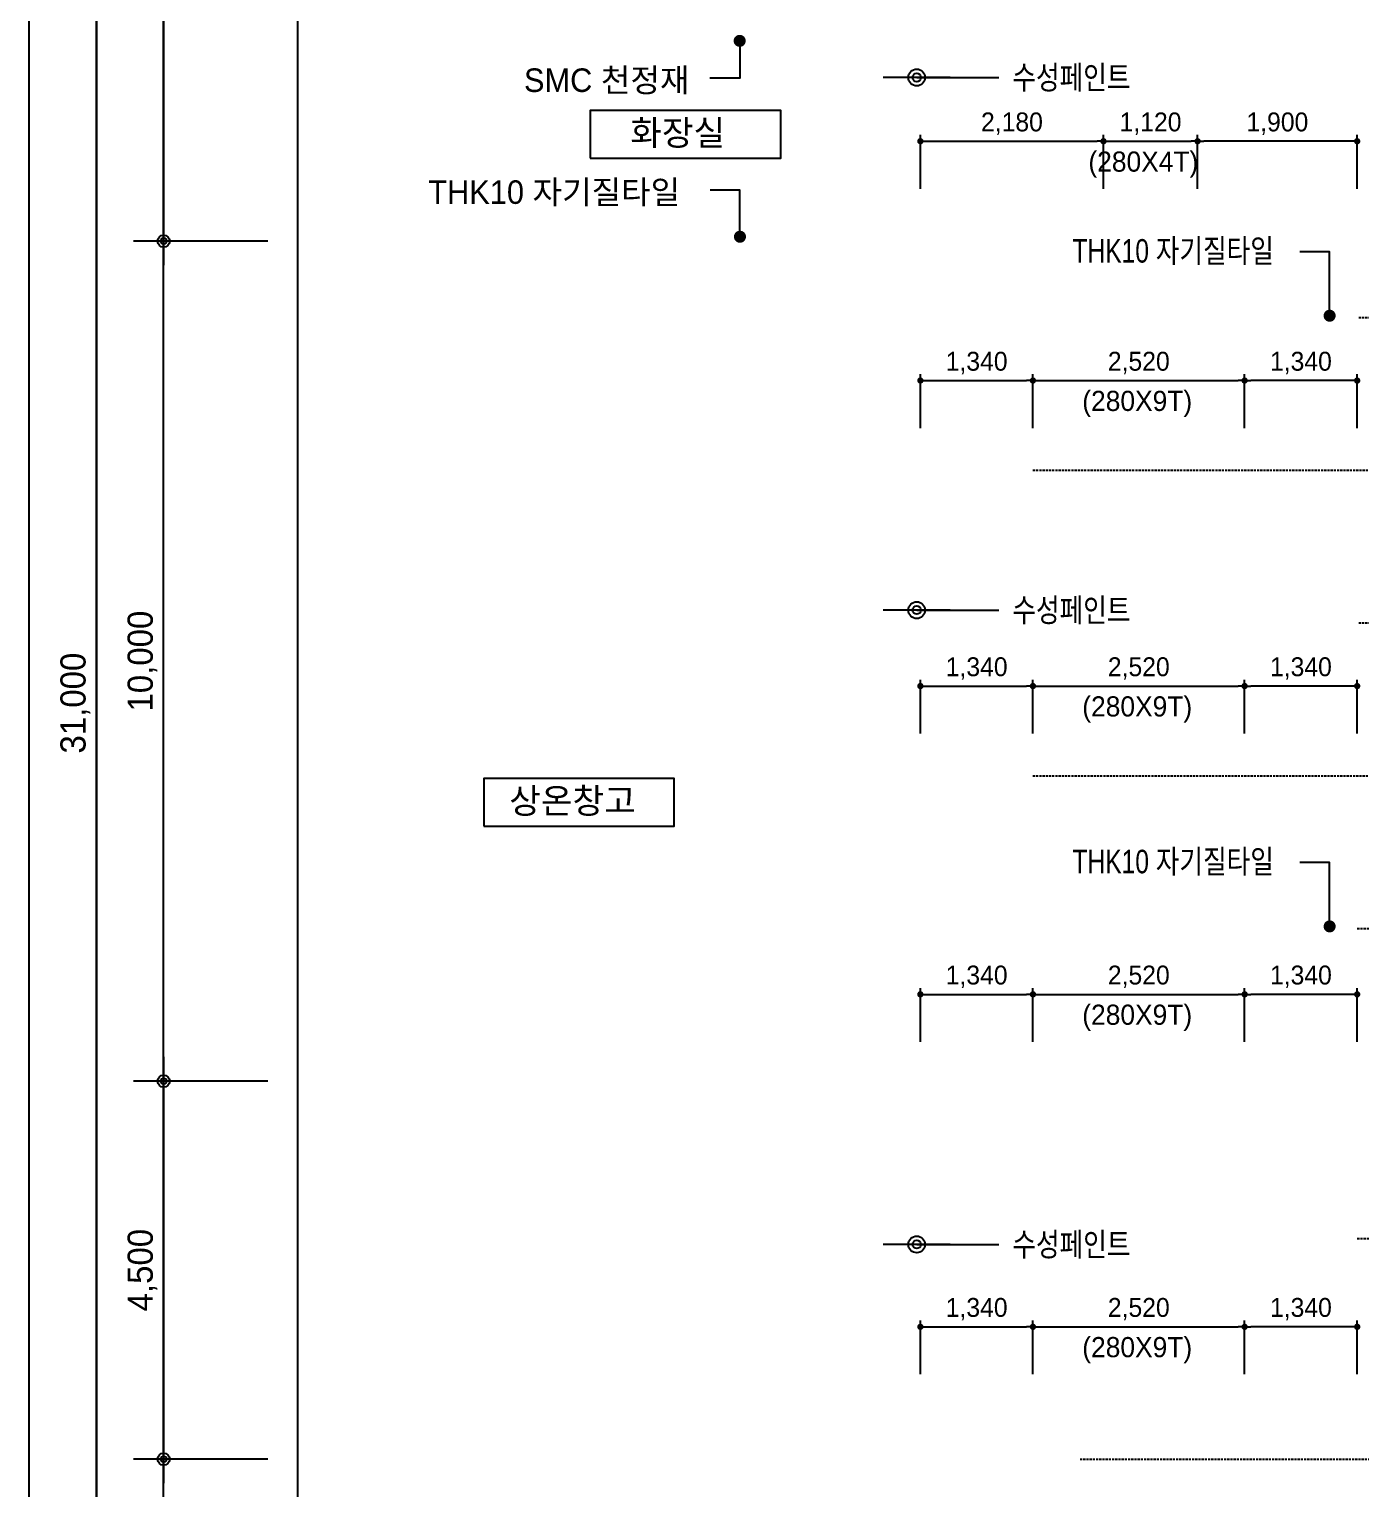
# Model space of a CAD drawing. Header units: millimetres. Extents: x 252711992 to 505989238, y 504776675 to 1009617600.
# Drawn here: x 253473934 to 253489786, y 504794701 to 504812077 of the extents above; entities that cross this region are included whole.
import ezdxf
from ezdxf.enums import TextEntityAlignment as Align

# ---------------------------------------------------------------- set-up
doc = ezdxf.new("R2010")
doc.units = ezdxf.units.MM
doc.linetypes.add('DASHEDX2', pattern=[38.1, 25.4, -12.7])
for name, color, linetype in [('$ZCDB_AUDIT_GENERATED_600D18', 7, 'Continuous'), ('0KD DIM', 7, 'Continuous'), ('4A.TEC TEXT', 7, 'Continuous'), ('TEX', 3, 'Continuous'), ('TEXT', 7, 'Continuous'), ('㈜SE&C TEXT', 7, 'Continuous')]:
    doc.layers.add(name, color=color, linetype=linetype)
doc.layers.add('DEFPOINT', color=135, linetype='Continuous', plot=False)
doc.styles.add('나눔고딕', font='')
doc.styles.add('돋움', font='')
doc.styles.add('돋음체', font='')
doc.styles.get('나눔고딕').set_extended_font_data('Dotum')
doc.styles.get('돋움').set_extended_font_data('Dotum')
doc.styles.get('돋음체').set_extended_font_data('Dotum')
doc.dimstyles.new('DIM_600(외부치수)', dxfattribs={"dimscale": 400, "dimtxt": 3.3, "dimasz": 1, "dimexe": 2, "dimexo": 2, "dimgap": 1, "dimtad": 1, "dimdec": 0, "dimdsep": 46, "dimlunit": 6, "dimtxsty": '나눔고딕', "dimblk1": 'DIMDOT', "dimblk2": 'DIMDOT', "dimsah": 1, "dimcen": 2.5, "dimdle": 1.5, "dimclrd": 8, "dimclre": 8, "dimclrt": 3, "dimadec": 0, "dimazin": 0, "dimtfac": 1, "dimtdec": 0, "dimtix": 1, "dimtmove": 2, "dimatfit": 3, "dimldrblk": 'DIMDOT', "dimfxl": 1, "dimtvp": 1, "dimtolj": 1, "dimtzin": 0, "dimarcsym": 0})
doc.dimstyles.new('DIM_80(외부치수)', dxfattribs={"dimscale": 40, "dimtxt": 3.3, "dimasz": 1, "dimexe": 2, "dimexo": 2, "dimgap": 1, "dimtad": 1, "dimdec": 0, "dimdsep": 46, "dimlunit": 6, "dimtxsty": '돋움', "dimblk1": 'DIMDOT', "dimblk2": 'DIMDOT', "dimsah": 1, "dimcen": 2.5, "dimdle": 1.5, "dimclrd": 1, "dimclre": 7, "dimclrt": 2, "dimadec": 0, "dimazin": 0, "dimtfac": 1, "dimtdec": 0, "dimtix": 1, "dimtmove": 2, "dimatfit": 3, "dimldrblk": 'DIMDOT', "dimfxl": 1, "dimtvp": 1, "dimtolj": 1, "dimtzin": 0, "dimarcsym": 0})
doc.dimstyles.new('KD DIM 1', dxfattribs={"dimscale": 50, "dimtxt": 3, "dimasz": 1, "dimexe": 1, "dimexo": 1, "dimgap": 1, "dimtad": 1, "dimdec": 0, "dimzin": 0, "dimdsep": 46, "dimlunit": 6, "dimtxsty": '돋음체', "dimblk": 'DOT', "dimcen": 3, "dimdle": 1, "dimclrd": 256, "dimclre": 256, "dimclrt": 3, "dimazin": 0, "dimtfac": 1, "dimtdec": 0, "dimtix": 1, "dimtmove": 2, "dimatfit": 3, "dimldrblk": 'OBLIQUE', "dimfxl": 1, "dimtvp": 0.8333, "dimtolj": 1, "dimtzin": 0, "dimarcsym": 0})

# ---------------------------------------------------------------- blocks, each defined once
blk = doc.blocks.new('DIMDOT')
at = {"color": 0}
blk.add_line((-2, 0), (2, 0), dxfattribs=at)
for radius in [0.5, 0.25]:
    blk.add_circle((0, 0), radius, dxfattribs=at)
blk = doc.blocks.new('*D402')
at = {"layer": '$ZCDB_AUDIT_GENERATED_600D18', "color": 8, "lineweight": -2, "transparency": 16777216}
for p, q in [((253476774, 504819554), (253474374, 504819554)), ((253474734, 504819410), (253474734, 504788698)), ((253476774, 504788554), (253474374, 504788554))]:
    blk.add_line(p, q, dxfattribs=at)
at = {"layer": 'Defpoints', "color": 0, "transparency": 16777216}
for p in [(253477134, 504819554, -43462), (253474734, 504788554), (253477134, 504788554, 8378)]:
    blk.add_point(p, dxfattribs=at)
at = {"layer": '$ZCDB_AUDIT_GENERATED_600D18', "color": 8, "lineweight": -2, "transparency": 16777216, "xscale": 144, "yscale": 144, "zscale": 144}
for p, rotation in [((253474734, 504819554), 90), ((253474734, 504788554), 270)]:
    blk.add_blockref('DIMDOT', p, dxfattribs=dict(at, rotation=rotation))
at = {"layer": '$ZCDB_AUDIT_GENERATED_600D18', "color": 3, "transparency": 16777216, "insert": (253474483, 504804054), "char_height": 300, "attachment_point": 5, "rotation": 90, "style": '나눔고딕'}
blk.add_mtext('\\A1;31,000', dxfattribs=at)
blk = doc.blocks.new('*D405')
at = {"layer": '$ZCDB_AUDIT_GENERATED_600D18', "color": 8, "lineweight": -2, "transparency": 16777216}
for p, q in [((253476774, 504795054), (253475174, 504795054)), ((253475534, 504789698), (253475534, 504794910)), ((253476774, 504789554), (253475174, 504789554))]:
    blk.add_line(p, q, dxfattribs=at)
at = {"layer": 'Defpoints', "color": 0, "transparency": 16777216}
for p in [(253475534, 504795054), (253477134, 504795054, -5084), (253477134, 504789554, -14281)]:
    blk.add_point(p, dxfattribs=at)
at = {"layer": '$ZCDB_AUDIT_GENERATED_600D18', "color": 8, "lineweight": -2, "transparency": 16777216, "xscale": 144, "yscale": 144, "zscale": 144}
for p, rotation in [((253475534, 504795054), 90), ((253475534, 504789554), 270)]:
    blk.add_blockref('DIMDOT', p, dxfattribs=dict(at, rotation=rotation))
at = {"layer": '$ZCDB_AUDIT_GENERATED_600D18', "color": 3, "transparency": 16777216, "insert": (253475283, 504792304), "char_height": 300, "attachment_point": 5, "rotation": 90, "style": '나눔고딕'}
blk.add_mtext('\\A1;5,500', dxfattribs=at)
blk = doc.blocks.new('*D406')
at = {"layer": '$ZCDB_AUDIT_GENERATED_600D18', "color": 8, "lineweight": -2, "transparency": 16777216}
for p, q in [((253476774, 504799554), (253475174, 504799554)), ((253475534, 504799410), (253475534, 504795198)), ((253476774, 504795054), (253475174, 504795054))]:
    blk.add_line(p, q, dxfattribs=at)
at = {"layer": 'Defpoints', "color": 0, "transparency": 16777216}
for p in [(253477134, 504799554, -12609), (253475534, 504795054), (253477134, 504795054, -5084)]:
    blk.add_point(p, dxfattribs=at)
at = {"layer": '$ZCDB_AUDIT_GENERATED_600D18', "color": 8, "lineweight": -2, "transparency": 16777216, "xscale": 144, "yscale": 144, "zscale": 144}
for p, rotation in [((253475534, 504799554), 90), ((253475534, 504795054), 270)]:
    blk.add_blockref('DIMDOT', p, dxfattribs=dict(at, rotation=rotation))
at = {"layer": '$ZCDB_AUDIT_GENERATED_600D18', "color": 3, "transparency": 16777216, "insert": (253475283, 504797304), "char_height": 300, "attachment_point": 5, "rotation": 90, "style": '나눔고딕'}
blk.add_mtext('\\A1;4,500', dxfattribs=at)
blk = doc.blocks.new('*D407')
at = {"layer": '$ZCDB_AUDIT_GENERATED_600D18', "color": 8, "lineweight": -2, "transparency": 16777216}
for p, q in [((253476774, 504809554), (253475174, 504809554)), ((253475534, 504799698), (253475534, 504809410)), ((253476774, 504799554), (253475174, 504799554))]:
    blk.add_line(p, q, dxfattribs=at)
at = {"layer": 'Defpoints', "color": 0, "transparency": 16777216}
for p in [(253475534, 504809554), (253477134, 504809554, 4114), (253477134, 504799554, -12609)]:
    blk.add_point(p, dxfattribs=at)
at = {"layer": '$ZCDB_AUDIT_GENERATED_600D18', "color": 8, "lineweight": -2, "transparency": 16777216, "xscale": 144, "yscale": 144, "zscale": 144}
for p, rotation in [((253475534, 504809554), 90), ((253475534, 504799554), 270)]:
    blk.add_blockref('DIMDOT', p, dxfattribs=dict(at, rotation=rotation))
at = {"layer": '$ZCDB_AUDIT_GENERATED_600D18', "color": 3, "transparency": 16777216, "insert": (253475283, 504804554), "char_height": 300, "attachment_point": 5, "rotation": 90, "style": '나눔고딕'}
blk.add_mtext('\\A1;10,000', dxfattribs=at)
blk = doc.blocks.new('*D408')
at = {"layer": '$ZCDB_AUDIT_GENERATED_600D18', "color": 8, "lineweight": -2, "transparency": 16777216}
for p, q in [((253476774, 504819554), (253475174, 504819554)), ((253475534, 504819410), (253475534, 504809698)), ((253476774, 504809554), (253475174, 504809554))]:
    blk.add_line(p, q, dxfattribs=at)
at = {"layer": 'Defpoints', "color": 0, "transparency": 16777216}
for p in [(253477134, 504819554, -12609), (253475534, 504809554), (253477134, 504809554, 4114)]:
    blk.add_point(p, dxfattribs=at)
at = {"layer": '$ZCDB_AUDIT_GENERATED_600D18', "color": 8, "lineweight": -2, "transparency": 16777216, "xscale": 144, "yscale": 144, "zscale": 144}
for p, rotation in [((253475534, 504819554), 90), ((253475534, 504809554), 270)]:
    blk.add_blockref('DIMDOT', p, dxfattribs=dict(at, rotation=rotation))
at = {"layer": '$ZCDB_AUDIT_GENERATED_600D18', "color": 3, "transparency": 16777216, "insert": (253475283, 504814554), "char_height": 300, "attachment_point": 5, "rotation": 90, "style": '나눔고딕'}
blk.add_mtext('\\A1;10,000', dxfattribs=at)
blk = doc.blocks.new('_Dot')
at = {"color": 0, "linetype": 'ByBlock', "lineweight": -2}
blk.add_line((-0.5, 0), (-1, 0), dxfattribs=at)
at = {"color": 0, "linetype": 'ByBlock', "const_width": 0.5}
blk.add_lwpolyline([(-0.25, 0, 1), (0.25, 0, 1)], format="xyb", close=True, dxfattribs=at)
blk = doc.blocks.new('*D1140')
at = {"layer": '0KD DIM', "lineweight": -2, "transparency": 16777216}
for p, q in [((253486723, 504810177), (253486723, 504810818)), ((253486798, 504810743), (253487768, 504810743)), ((253487843, 504810177), (253487843, 504810818))]:
    blk.add_line(p, q, dxfattribs=at)
at = {"layer": 'Defpoints', "color": 0, "transparency": 16777216}
for p in [(253487843, 504810743), (253486723, 504810102), (253487843, 504810102)]:
    blk.add_point(p, dxfattribs=at)
at = {"layer": '0KD DIM', "lineweight": -2, "transparency": 16777216, "xscale": 75, "yscale": 75, "zscale": 75, "rotation": 180}
blk.add_blockref('_Dot', (253486723, 504810743), dxfattribs=at)
at = {"layer": '0KD DIM', "lineweight": -2, "transparency": 16777216, "xscale": 75, "yscale": 75, "zscale": 75}
blk.add_blockref('_Dot', (253487843, 504810743), dxfattribs=at)
at = {"layer": '0KD DIM', "color": 3, "transparency": 16777216, "insert": (253487283, 504810952), "char_height": 225, "attachment_point": 5, "style": '돋음체'}
blk.add_mtext('\\A1;1,120', dxfattribs=at)
blk = doc.blocks.new('_OBLIQUE')
at = {"color": 0, "linetype": 'ByBlock'}
blk.add_line((-0.5, -0.5), (0.5, 0.5), dxfattribs=at)
blk = doc.blocks.new('*D1141')
at = {"layer": '0KD DIM', "lineweight": -2, "transparency": 16777216}
for p, q in [((253487843, 504810177), (253487843, 504810818)), ((253489668, 504810743), (253487918, 504810743)), ((253489743, 504810177), (253489743, 504810818))]:
    blk.add_line(p, q, dxfattribs=at)
at = {"layer": 'Defpoints', "color": 0, "transparency": 16777216}
for p in [(253487843, 504810743), (253487843, 504810102), (253489743, 504810102)]:
    blk.add_point(p, dxfattribs=at)
at = {"layer": '0KD DIM', "lineweight": -2, "transparency": 16777216, "xscale": 75, "yscale": 75, "zscale": 75, "rotation": 180}
blk.add_blockref('_Dot', (253487843, 504810743), dxfattribs=at)
at = {"layer": '0KD DIM', "lineweight": -2, "transparency": 16777216, "xscale": 75, "yscale": 75, "zscale": 75}
blk.add_blockref('_Dot', (253489743, 504810743), dxfattribs=at)
at = {"layer": '0KD DIM', "color": 3, "transparency": 16777216, "insert": (253488793, 504810952), "char_height": 225, "attachment_point": 5, "style": '돋음체'}
blk.add_mtext('\\A1;1,900', dxfattribs=at)
blk = doc.blocks.new('*D1142')
at = {"layer": '0KD DIM', "lineweight": -2, "transparency": 16777216}
for p, q in [((253484543, 504810177), (253484543, 504810818)), ((253484618, 504810743), (253486648, 504810743)), ((253486723, 504810177), (253486723, 504810818))]:
    blk.add_line(p, q, dxfattribs=at)
at = {"layer": 'Defpoints', "color": 0, "transparency": 16777216}
for p in [(253486723, 504810743), (253484543, 504810102, -8562), (253486723, 504810102, 0)]:
    blk.add_point(p, dxfattribs=at)
at = {"layer": '0KD DIM', "lineweight": -2, "transparency": 16777216, "xscale": 75, "yscale": 75, "zscale": 75, "rotation": 180}
blk.add_blockref('_Dot', (253484543, 504810743), dxfattribs=at)
at = {"layer": '0KD DIM', "lineweight": -2, "transparency": 16777216, "xscale": 75, "yscale": 75, "zscale": 75}
blk.add_blockref('_Dot', (253486723, 504810743), dxfattribs=at)
at = {"layer": '0KD DIM', "color": 3, "transparency": 16777216, "insert": (253485633, 504810952), "char_height": 225, "attachment_point": 5, "style": '돋음체'}
blk.add_mtext('\\A1;2,180', dxfattribs=at)
blk = doc.blocks.new('*D1143')
at = {"layer": '0KD DIM', "lineweight": -2, "transparency": 16777216}
for p, q in [((253485883, 504807328), (253485883, 504807969)), ((253488403, 504807328), (253488403, 504807969)), ((253485958, 504807894), (253488328, 504807894))]:
    blk.add_line(p, q, dxfattribs=at)
at = {"layer": 'Defpoints', "color": 0, "transparency": 16777216}
for p in [(253488403, 504807894), (253485883, 504807253), (253488403, 504807253)]:
    blk.add_point(p, dxfattribs=at)
at = {"layer": '0KD DIM', "lineweight": -2, "transparency": 16777216, "xscale": 75, "yscale": 75, "zscale": 75, "rotation": 180}
blk.add_blockref('_Dot', (253485883, 504807894), dxfattribs=at)
at = {"layer": '0KD DIM', "lineweight": -2, "transparency": 16777216, "xscale": 75, "yscale": 75, "zscale": 75}
blk.add_blockref('_Dot', (253488403, 504807894), dxfattribs=at)
at = {"layer": '0KD DIM', "color": 3, "transparency": 16777216, "insert": (253487143, 504808103), "char_height": 225, "attachment_point": 5, "style": '돋음체'}
blk.add_mtext('\\A1;2,520', dxfattribs=at)
blk = doc.blocks.new('*D1144')
at = {"layer": '0KD DIM', "lineweight": -2, "transparency": 16777216}
for p, q in [((253488403, 504807328), (253488403, 504807969)), ((253489743, 504807328), (253489743, 504807969)), ((253489668, 504807894), (253488478, 504807894))]:
    blk.add_line(p, q, dxfattribs=at)
at = {"layer": 'Defpoints', "color": 0, "transparency": 16777216}
for p in [(253488403, 504807894), (253488403, 504807253), (253489743, 504807253)]:
    blk.add_point(p, dxfattribs=at)
at = {"layer": '0KD DIM', "lineweight": -2, "transparency": 16777216, "xscale": 75, "yscale": 75, "zscale": 75, "rotation": 180}
blk.add_blockref('_Dot', (253488403, 504807894), dxfattribs=at)
at = {"layer": '0KD DIM', "lineweight": -2, "transparency": 16777216, "xscale": 75, "yscale": 75, "zscale": 75}
blk.add_blockref('_Dot', (253489743, 504807894), dxfattribs=at)
at = {"layer": '0KD DIM', "color": 3, "transparency": 16777216, "insert": (253489073, 504808103), "char_height": 225, "attachment_point": 5, "style": '돋음체'}
blk.add_mtext('\\A1;1,340', dxfattribs=at)
blk = doc.blocks.new('*D1145')
at = {"layer": '0KD DIM', "lineweight": -2, "transparency": 16777216}
for p, q in [((253484543, 504807328), (253484543, 504807969)), ((253485883, 504807328), (253485883, 504807969)), ((253484618, 504807894), (253485808, 504807894))]:
    blk.add_line(p, q, dxfattribs=at)
at = {"layer": 'Defpoints', "color": 0, "transparency": 16777216}
for p in [(253485883, 504807894), (253484543, 504807253, -8562), (253485883, 504807253, -3299)]:
    blk.add_point(p, dxfattribs=at)
at = {"layer": '0KD DIM', "lineweight": -2, "transparency": 16777216, "xscale": 75, "yscale": 75, "zscale": 75, "rotation": 180}
blk.add_blockref('_Dot', (253484543, 504807894), dxfattribs=at)
at = {"layer": '0KD DIM', "lineweight": -2, "transparency": 16777216, "xscale": 75, "yscale": 75, "zscale": 75}
blk.add_blockref('_Dot', (253485883, 504807894), dxfattribs=at)
at = {"layer": '0KD DIM', "color": 3, "transparency": 16777216, "insert": (253485213, 504808103), "char_height": 225, "attachment_point": 5, "style": '돋음체'}
blk.add_mtext('\\A1;1,340', dxfattribs=at)
blk = doc.blocks.new('*D1146')
at = {"layer": '0KD DIM', "lineweight": -2, "transparency": 16777216}
for p, q in [((253485883, 504803691), (253485883, 504804332)), ((253488403, 504803691), (253488403, 504804332)), ((253485958, 504804257), (253488328, 504804257))]:
    blk.add_line(p, q, dxfattribs=at)
at = {"layer": 'Defpoints', "color": 0, "transparency": 16777216}
for p in [(253488403, 504804257), (253485883, 504803616), (253488403, 504803616)]:
    blk.add_point(p, dxfattribs=at)
at = {"layer": '0KD DIM', "lineweight": -2, "transparency": 16777216, "xscale": 75, "yscale": 75, "zscale": 75, "rotation": 180}
blk.add_blockref('_Dot', (253485883, 504804257), dxfattribs=at)
at = {"layer": '0KD DIM', "lineweight": -2, "transparency": 16777216, "xscale": 75, "yscale": 75, "zscale": 75}
blk.add_blockref('_Dot', (253488403, 504804257), dxfattribs=at)
at = {"layer": '0KD DIM', "color": 3, "transparency": 16777216, "insert": (253487143, 504804466), "char_height": 225, "attachment_point": 5, "style": '돋음체'}
blk.add_mtext('\\A1;2,520', dxfattribs=at)
blk = doc.blocks.new('*D1147')
at = {"layer": '0KD DIM', "lineweight": -2, "transparency": 16777216}
for p, q in [((253488403, 504803691), (253488403, 504804332)), ((253489743, 504803691), (253489743, 504804332)), ((253489668, 504804257), (253488478, 504804257))]:
    blk.add_line(p, q, dxfattribs=at)
at = {"layer": 'Defpoints', "color": 0, "transparency": 16777216}
for p in [(253488403, 504804257), (253488403, 504803616), (253489743, 504803616)]:
    blk.add_point(p, dxfattribs=at)
at = {"layer": '0KD DIM', "lineweight": -2, "transparency": 16777216, "xscale": 75, "yscale": 75, "zscale": 75, "rotation": 180}
blk.add_blockref('_Dot', (253488403, 504804257), dxfattribs=at)
at = {"layer": '0KD DIM', "lineweight": -2, "transparency": 16777216, "xscale": 75, "yscale": 75, "zscale": 75}
blk.add_blockref('_Dot', (253489743, 504804257), dxfattribs=at)
at = {"layer": '0KD DIM', "color": 3, "transparency": 16777216, "insert": (253489073, 504804466), "char_height": 225, "attachment_point": 5, "style": '돋음체'}
blk.add_mtext('\\A1;1,340', dxfattribs=at)
blk = doc.blocks.new('*D1148')
at = {"layer": '0KD DIM', "lineweight": -2, "transparency": 16777216}
for p, q in [((253484543, 504803691), (253484543, 504804332)), ((253485883, 504803691), (253485883, 504804332)), ((253484618, 504804257), (253485808, 504804257))]:
    blk.add_line(p, q, dxfattribs=at)
at = {"layer": 'Defpoints', "color": 0, "transparency": 16777216}
for p in [(253485883, 504804257), (253484543, 504803616, -8562), (253485883, 504803616, -3299)]:
    blk.add_point(p, dxfattribs=at)
at = {"layer": '0KD DIM', "lineweight": -2, "transparency": 16777216, "xscale": 75, "yscale": 75, "zscale": 75, "rotation": 180}
blk.add_blockref('_Dot', (253484543, 504804257), dxfattribs=at)
at = {"layer": '0KD DIM', "lineweight": -2, "transparency": 16777216, "xscale": 75, "yscale": 75, "zscale": 75}
blk.add_blockref('_Dot', (253485883, 504804257), dxfattribs=at)
at = {"layer": '0KD DIM', "color": 3, "transparency": 16777216, "insert": (253485213, 504804466), "char_height": 225, "attachment_point": 5, "style": '돋음체'}
blk.add_mtext('\\A1;1,340', dxfattribs=at)
blk = doc.blocks.new('*D1149')
at = {"layer": '0KD DIM', "lineweight": -2, "transparency": 16777216}
for p, q in [((253485883, 504800021), (253485883, 504800662)), ((253488403, 504800021), (253488403, 504800662)), ((253485958, 504800587), (253488328, 504800587))]:
    blk.add_line(p, q, dxfattribs=at)
at = {"layer": 'Defpoints', "color": 0, "transparency": 16777216}
for p in [(253488403, 504800587), (253485883, 504799946), (253488403, 504799946)]:
    blk.add_point(p, dxfattribs=at)
at = {"layer": '0KD DIM', "lineweight": -2, "transparency": 16777216, "xscale": 75, "yscale": 75, "zscale": 75, "rotation": 180}
blk.add_blockref('_Dot', (253485883, 504800587), dxfattribs=at)
at = {"layer": '0KD DIM', "lineweight": -2, "transparency": 16777216, "xscale": 75, "yscale": 75, "zscale": 75}
blk.add_blockref('_Dot', (253488403, 504800587), dxfattribs=at)
at = {"layer": '0KD DIM', "color": 3, "transparency": 16777216, "insert": (253487143, 504800796), "char_height": 225, "attachment_point": 5, "style": '돋음체'}
blk.add_mtext('\\A1;2,520', dxfattribs=at)
blk = doc.blocks.new('*D1150')
at = {"layer": '0KD DIM', "lineweight": -2, "transparency": 16777216}
for p, q in [((253488403, 504800021), (253488403, 504800662)), ((253489743, 504800021), (253489743, 504800662)), ((253489668, 504800587), (253488478, 504800587))]:
    blk.add_line(p, q, dxfattribs=at)
at = {"layer": 'Defpoints', "color": 0, "transparency": 16777216}
for p in [(253488403, 504800587), (253488403, 504799946), (253489743, 504799946)]:
    blk.add_point(p, dxfattribs=at)
at = {"layer": '0KD DIM', "lineweight": -2, "transparency": 16777216, "xscale": 75, "yscale": 75, "zscale": 75, "rotation": 180}
blk.add_blockref('_Dot', (253488403, 504800587), dxfattribs=at)
at = {"layer": '0KD DIM', "lineweight": -2, "transparency": 16777216, "xscale": 75, "yscale": 75, "zscale": 75}
blk.add_blockref('_Dot', (253489743, 504800587), dxfattribs=at)
at = {"layer": '0KD DIM', "color": 3, "transparency": 16777216, "insert": (253489073, 504800796), "char_height": 225, "attachment_point": 5, "style": '돋음체'}
blk.add_mtext('\\A1;1,340', dxfattribs=at)
blk = doc.blocks.new('*D1151')
at = {"layer": '0KD DIM', "lineweight": -2, "transparency": 16777216}
for p, q in [((253484543, 504800021), (253484543, 504800662)), ((253485883, 504800021), (253485883, 504800662)), ((253484618, 504800587), (253485808, 504800587))]:
    blk.add_line(p, q, dxfattribs=at)
at = {"layer": 'Defpoints', "color": 0, "transparency": 16777216}
for p in [(253485883, 504800587), (253484543, 504799946, -8562), (253485883, 504799946, -3299)]:
    blk.add_point(p, dxfattribs=at)
at = {"layer": '0KD DIM', "lineweight": -2, "transparency": 16777216, "xscale": 75, "yscale": 75, "zscale": 75, "rotation": 180}
blk.add_blockref('_Dot', (253484543, 504800587), dxfattribs=at)
at = {"layer": '0KD DIM', "lineweight": -2, "transparency": 16777216, "xscale": 75, "yscale": 75, "zscale": 75}
blk.add_blockref('_Dot', (253485883, 504800587), dxfattribs=at)
at = {"layer": '0KD DIM', "color": 3, "transparency": 16777216, "insert": (253485213, 504800796), "char_height": 225, "attachment_point": 5, "style": '돋음체'}
blk.add_mtext('\\A1;1,340', dxfattribs=at)
blk = doc.blocks.new('*D1152')
at = {"layer": '0KD DIM', "lineweight": -2, "transparency": 16777216}
for p, q in [((253485883, 504796064), (253485883, 504796704)), ((253488403, 504796064), (253488403, 504796704)), ((253485958, 504796629), (253488328, 504796629))]:
    blk.add_line(p, q, dxfattribs=at)
at = {"layer": 'Defpoints', "color": 0, "transparency": 16777216}
for p in [(253488403, 504796629), (253485883, 504795989), (253488403, 504795989)]:
    blk.add_point(p, dxfattribs=at)
at = {"layer": '0KD DIM', "lineweight": -2, "transparency": 16777216, "xscale": 75, "yscale": 75, "zscale": 75, "rotation": 180}
blk.add_blockref('_Dot', (253485883, 504796629), dxfattribs=at)
at = {"layer": '0KD DIM', "lineweight": -2, "transparency": 16777216, "xscale": 75, "yscale": 75, "zscale": 75}
blk.add_blockref('_Dot', (253488403, 504796629), dxfattribs=at)
at = {"layer": '0KD DIM', "color": 3, "transparency": 16777216, "insert": (253487143, 504796839), "char_height": 225, "attachment_point": 5, "style": '돋음체'}
blk.add_mtext('\\A1;2,520', dxfattribs=at)
blk = doc.blocks.new('*D1153')
at = {"layer": '0KD DIM', "lineweight": -2, "transparency": 16777216}
for p, q in [((253488403, 504796064), (253488403, 504796704)), ((253489743, 504796064), (253489743, 504796704)), ((253489668, 504796629), (253488478, 504796629))]:
    blk.add_line(p, q, dxfattribs=at)
at = {"layer": 'Defpoints', "color": 0, "transparency": 16777216}
for p in [(253488403, 504796629), (253488403, 504795989), (253489743, 504795989)]:
    blk.add_point(p, dxfattribs=at)
at = {"layer": '0KD DIM', "lineweight": -2, "transparency": 16777216, "xscale": 75, "yscale": 75, "zscale": 75, "rotation": 180}
blk.add_blockref('_Dot', (253488403, 504796629), dxfattribs=at)
at = {"layer": '0KD DIM', "lineweight": -2, "transparency": 16777216, "xscale": 75, "yscale": 75, "zscale": 75}
blk.add_blockref('_Dot', (253489743, 504796629), dxfattribs=at)
at = {"layer": '0KD DIM', "color": 3, "transparency": 16777216, "insert": (253489073, 504796839), "char_height": 225, "attachment_point": 5, "style": '돋음체'}
blk.add_mtext('\\A1;1,340', dxfattribs=at)
blk = doc.blocks.new('*D1154')
at = {"layer": '0KD DIM', "lineweight": -2, "transparency": 16777216}
for p, q in [((253484543, 504796064), (253484543, 504796704)), ((253485883, 504796064), (253485883, 504796704)), ((253484618, 504796629), (253485808, 504796629))]:
    blk.add_line(p, q, dxfattribs=at)
at = {"layer": 'Defpoints', "color": 0, "transparency": 16777216}
for p in [(253485883, 504796629), (253484543, 504795989, -8562), (253485883, 504795989, -3299)]:
    blk.add_point(p, dxfattribs=at)
at = {"layer": '0KD DIM', "lineweight": -2, "transparency": 16777216, "xscale": 75, "yscale": 75, "zscale": 75, "rotation": 180}
blk.add_blockref('_Dot', (253484543, 504796629), dxfattribs=at)
at = {"layer": '0KD DIM', "lineweight": -2, "transparency": 16777216, "xscale": 75, "yscale": 75, "zscale": 75}
blk.add_blockref('_Dot', (253485883, 504796629), dxfattribs=at)
at = {"layer": '0KD DIM', "color": 3, "transparency": 16777216, "insert": (253485213, 504796839), "char_height": 225, "attachment_point": 5, "style": '돋음체'}
blk.add_mtext('\\A1;1,340', dxfattribs=at)

msp = doc.modelspace()

# ---------------------------------------------------------------- linework, layer by layer
at = {"layer": 'DEFPOINT'}
for points in [[(253473933.68, 504776996.25), (253473933.68, 504828017.81), (253502587.24, 504828017.81), (253502587.24, 504776996.25)], [(253474733.68, 504776996.25), (253474733.68, 504827217.81), (253501787.24, 504827217.81), (253501787.24, 504776996.25)], [(253475533.68, 504776996.25), (253475533.68, 504826417.81), (253500987.24, 504826417.81), (253500987.24, 504776996.25)]]:
    msp.add_lwpolyline(points, dxfattribs=at)
msp.add_lwpolyline([(253477133.68, 504824817.81), (253499387.24, 504824817.81), (253499387.24, 504776996.25), (253477133.68, 504776996.25)], close=True, dxfattribs=at)
at = {"layer": 'TEX', "color": 1}
for points, elevation in [([(253482391.93, 504811938.01), (253482391.93, 504811493.79), (253482036.13, 504811493.79)], 2940.29), ([(253482395.02, 504809605.91), (253482395.02, 504810161.41), (253482039.22, 504810161.41)], 2940.29), ([(253489415.11, 504808665.71), (253489415.11, 504809427.02), (253489059.3, 504809427.02)], 10757.34), ([(253489415.11, 504801395.67), (253489415.11, 504802156.99), (253489059.3, 504802156.99)], 10757.34)]:
    msp.add_lwpolyline(points, dxfattribs=dict(at, elevation=elevation))
at = {"layer": 'TEXT', "color": 251, "linetype": 'DASHEDX2'}
for p, q in [((253489763.38, 504808644.87, 10756.89), (253499387.24, 504808644.87, 10756.89)), ((253485883.38, 504806826.69, 10756.89), (253499387.24, 504806826.69, 10756.89)), ((253489763.38, 504805008.5, 10756.89), (253499387.24, 504805008.5, 10756.89)), ((253485883.38, 504803190.32, 10756.89), (253499387.24, 504803190.32, 10756.89)), ((253489743.38, 504801372.14, 10756.89), (253499387.24, 504801372.14, 10756.89)), ((253489743.38, 504797678.96, 10756.89), (253499387.24, 504797678.96, 10756.89)), ((253486443.38, 504795053.96, 10756.89), (253499387.24, 504795053.96, 10756.89))]:
    msp.add_line(p, q, dxfattribs=at)
at = {"layer": 'TEXT', "elevation": 2940.29}
for points in [[(253480611.66, 504810542.63), (253482880.37, 504810542.63), (253482880.37, 504811109.29), (253480611.66, 504811109.29)], [(253479344.16, 504802589.71), (253481612.87, 504802589.71), (253481612.87, 504803156.38), (253479344.16, 504803156.38)]]:
    msp.add_lwpolyline(points, close=True, dxfattribs=at)
at = {"layer": '㈜SE&C TEXT', "color": 1, "const_width": 71.73}
for points, elevation in [([(253482427.8, 504811938.01, 1), (253482356.07, 504811938.01, 1)], 2940.29), ([(253482430.89, 504809605.91, 1), (253482359.15, 504809605.91, 1)], 2940.29), ([(253489450.97, 504808665.71, 1), (253489379.24, 504808665.71, 1)], 10757.34), ([(253489450.97, 504801395.67, 1), (253489379.24, 504801395.67, 1)], 10757.34)]:
    msp.add_lwpolyline(points, format="xyb", close=True, dxfattribs=dict(at, elevation=elevation))

# ---------------------------------------------------------------- texts
at = {"layer": '$ZCDB_AUDIT_GENERATED_600D18', "color": 3, "style": '나눔고딕'}
for s, p in [('(280X4T)', (253486543.16, 504810380.6, -18607.6)), ('(280X9T)', (253486470.17, 504807531.87, -18607.6)), ('(280X9T)', (253486470.17, 504803894.89, -18607.6)), ('(280X9T)', (253486470.17, 504800224.67, -18607.6)), ('(280X9T)', (253486470.17, 504796267.35, -18607.6))]:
    msp.add_text(s, height=240, dxfattribs=at).set_placement(p)
at = {"layer": '4A.TEC TEXT', "style": '돋움'}
for s, p in [('SMC 천정재', (253479823.87, 504811469.78, 2940.29)), ('THK10 자기질타일', (253478684.54, 504810137.39, 2940.29))]:
    msp.add_text(s, height=280, dxfattribs=at).set_placement(p, align=Align.MIDDLE_LEFT)
at = {"layer": '4A.TEC TEXT', "style": '돋움', "width": 0.8}
for s, p in [('수성페인트', (253485638.36, 504811501.67, 10757.34)), ('THK10 자기질타일', (253486352.54, 504809438.01, 10757.34)), ('수성페인트', (253485638.36, 504805161.15, 10757.34)), ('THK10 자기질타일', (253486352.54, 504802167.98, 10757.34)), ('수성페인트', (253485638.36, 504797610.14, 10757.34))]:
    msp.add_text(s, height=280, dxfattribs=at).set_placement(p, align=Align.MIDDLE_LEFT)
at = {"layer": 'TEXT', "style": '돋움'}
for s, p in [('화장실', (253481089.5, 504810844.29, 2940.29)), ('상온창고', (253479648.63, 504802891.37, 2940.29))]:
    msp.add_text(s, height=300, dxfattribs=at).set_placement(p, align=Align.MIDDLE_LEFT)

# ---------------------------------------------------------------- dimensions: what is measured, and where the dimension line sits
at = {"layer": '$ZCDB_AUDIT_GENERATED_600D18'}
for base, p1, p2, angle, picture, middle in [((253474733.68, 504788553.96, 903.01), (253477133.68, 504819553.96, -42558.53), (253477133.68, 504788553.96, 9280.94), 270, '*D402', (253474482.57, 504804053.96, 903.01)), ((253475533.68, 504809553.96, 903.01), (253477133.68, 504819553.96, -11705.69), (253477133.68, 504809553.96, 5016.72), 270, '*D408', (253475282.57, 504814553.96, 903.01)), ((253475533.68, 504809553.96, 903.01), (253477133.68, 504799553.96, -11705.69), (253477133.68, 504809553.96, 5016.72), 90, '*D407', (253475282.57, 504804553.96, 903.01)), ((253475533.68, 504795053.96, 903.01), (253477133.68, 504799553.96, -11705.69), (253477133.68, 504795053.96, -4180.6), 270, '*D406', (253475282.57, 504797303.96, 903.01)), ((253475533.68, 504795053.96, 903.01), (253477133.68, 504789553.96, -13377.93), (253477133.68, 504795053.96, -4180.6), 90, '*D405', (253475282.57, 504792303.96, 903.01))]:
    dim = msp.add_linear_dim(base=base, p1=p1, p2=p2, angle=angle, dimstyle='DIM_600(외부치수)', override={"dimscale": 600, "dimtxt": 0.5, "dimasz": 0.24, "dimexe": 0.6, "dimexo": 0.6, "dimgap": 0.12, "dimdec": 1, "dimdle": 0.5}, dxfattribs=at)
    dim.commit()
    dim.dimension.update_dxf_attribs({"geometry": picture, "text_midpoint": middle})
at = {"layer": '0KD DIM'}
for base, p1, p2, angle, picture, middle in [((253486723.38, 504810742.5, 10757.34), (253484543.38, 504810102.17, 2194.87), (253486723.38, 504810102.17, 10757.34), 0, '*D1142', (253485633.38, 504810951.83, 10757.34)), ((253487843.38, 504810742.5, 10757.34), (253486723.38, 504810102.17, 10757.34), (253487843.38, 504810102.17, 10757.34), 0, '*D1140', (253487283.38, 504810951.83, 10757.34)), ((253487843.38, 504810742.5, 10757.34), (253489743.38, 504810102.17, 10757.34), (253487843.38, 504810102.17, 10757.34), 180, '*D1141', (253488793.38, 504810951.83, 10757.34)), ((253485883.38, 504807893.77, 10757.34), (253484543.38, 504807253.44, 2194.87), (253485883.38, 504807253.44, 7458.04), 0, '*D1145', (253485213.38, 504808103.1, 10757.34)), ((253488403.38, 504807893.77, 10757.34), (253485883.38, 504807253.44, 10757.34), (253488403.38, 504807253.44, 10757.34), 0, '*D1143', (253487143.38, 504808103.1, 10757.34)), ((253488403.38, 504807893.77, 10757.34), (253489743.38, 504807253.44, 10757.34), (253488403.38, 504807253.44, 10757.34), 180, '*D1144', (253489073.38, 504808103.1, 10757.34)), ((253485883.38, 504804256.79, 10757.34), (253484543.38, 504803616.46, 2194.87), (253485883.38, 504803616.46, 7458.04), 0, '*D1148', (253485213.38, 504804466.12, 10757.34)), ((253488403.38, 504804256.79, 10757.34), (253485883.38, 504803616.46, 10757.34), (253488403.38, 504803616.46, 10757.34), 0, '*D1146', (253487143.38, 504804466.12, 10757.34)), ((253488403.38, 504804256.79, 10757.34), (253489743.38, 504803616.46, 10757.34), (253488403.38, 504803616.46, 10757.34), 180, '*D1147', (253489073.38, 504804466.12, 10757.34)), ((253485883.38, 504800586.57, 10757.34), (253484543.38, 504799946.24, 2194.87), (253485883.38, 504799946.24, 7458.04), 0, '*D1151', (253485213.38, 504800795.9, 10757.34)), ((253488403.38, 504800586.57, 10757.34), (253485883.38, 504799946.24, 10757.34), (253488403.38, 504799946.24, 10757.34), 0, '*D1149', (253487143.38, 504800795.9, 10757.34)), ((253488403.38, 504800586.57, 10757.34), (253489743.38, 504799946.24, 10757.34), (253488403.38, 504799946.24, 10757.34), 180, '*D1150', (253489073.38, 504800795.9, 10757.34)), ((253485883.38, 504796629.25, 10757.34), (253484543.38, 504795988.92, 2194.87), (253485883.38, 504795988.92, 7458.04), 0, '*D1154', (253485213.38, 504796838.58, 10757.34)), ((253488403.38, 504796629.25, 10757.34), (253485883.38, 504795988.92, 10757.34), (253488403.38, 504795988.92, 10757.34), 0, '*D1152', (253487143.38, 504796838.58, 10757.34)), ((253488403.38, 504796629.25, 10757.34), (253489743.38, 504795988.92, 10757.34), (253488403.38, 504795988.92, 10757.34), 180, '*D1153', (253489073.38, 504796838.58, 10757.34))]:
    dim = msp.add_linear_dim(base=base, p1=p1, p2=p2, angle=angle, dimstyle='KD DIM 1', override={"dimscale": 75}, dxfattribs=at)
    dim.commit()
    dim.dimension.update_dxf_attribs({"geometry": picture, "text_midpoint": middle})

# ---------------------------------------------------------------- leaders
at = {"layer": '㈜SE&C TEXT', "color": 1}
for points in [[(253484499.13, 504811501.67, 10757.34), (253485475.63, 504811501.67, 10757.34)], [(253484499.13, 504805161.15, 10757.34), (253485475.63, 504805161.15, 10757.34)], [(253484499.13, 504797610.14, 10757.34), (253485475.63, 504797610.14, 10757.34)]]:
    msp.add_leader(points, dimstyle='DIM_80(외부치수)', override={"dimasz": 5, "dimtad": 0}, dxfattribs=at)

doc.saveas('drawing.dxf')
